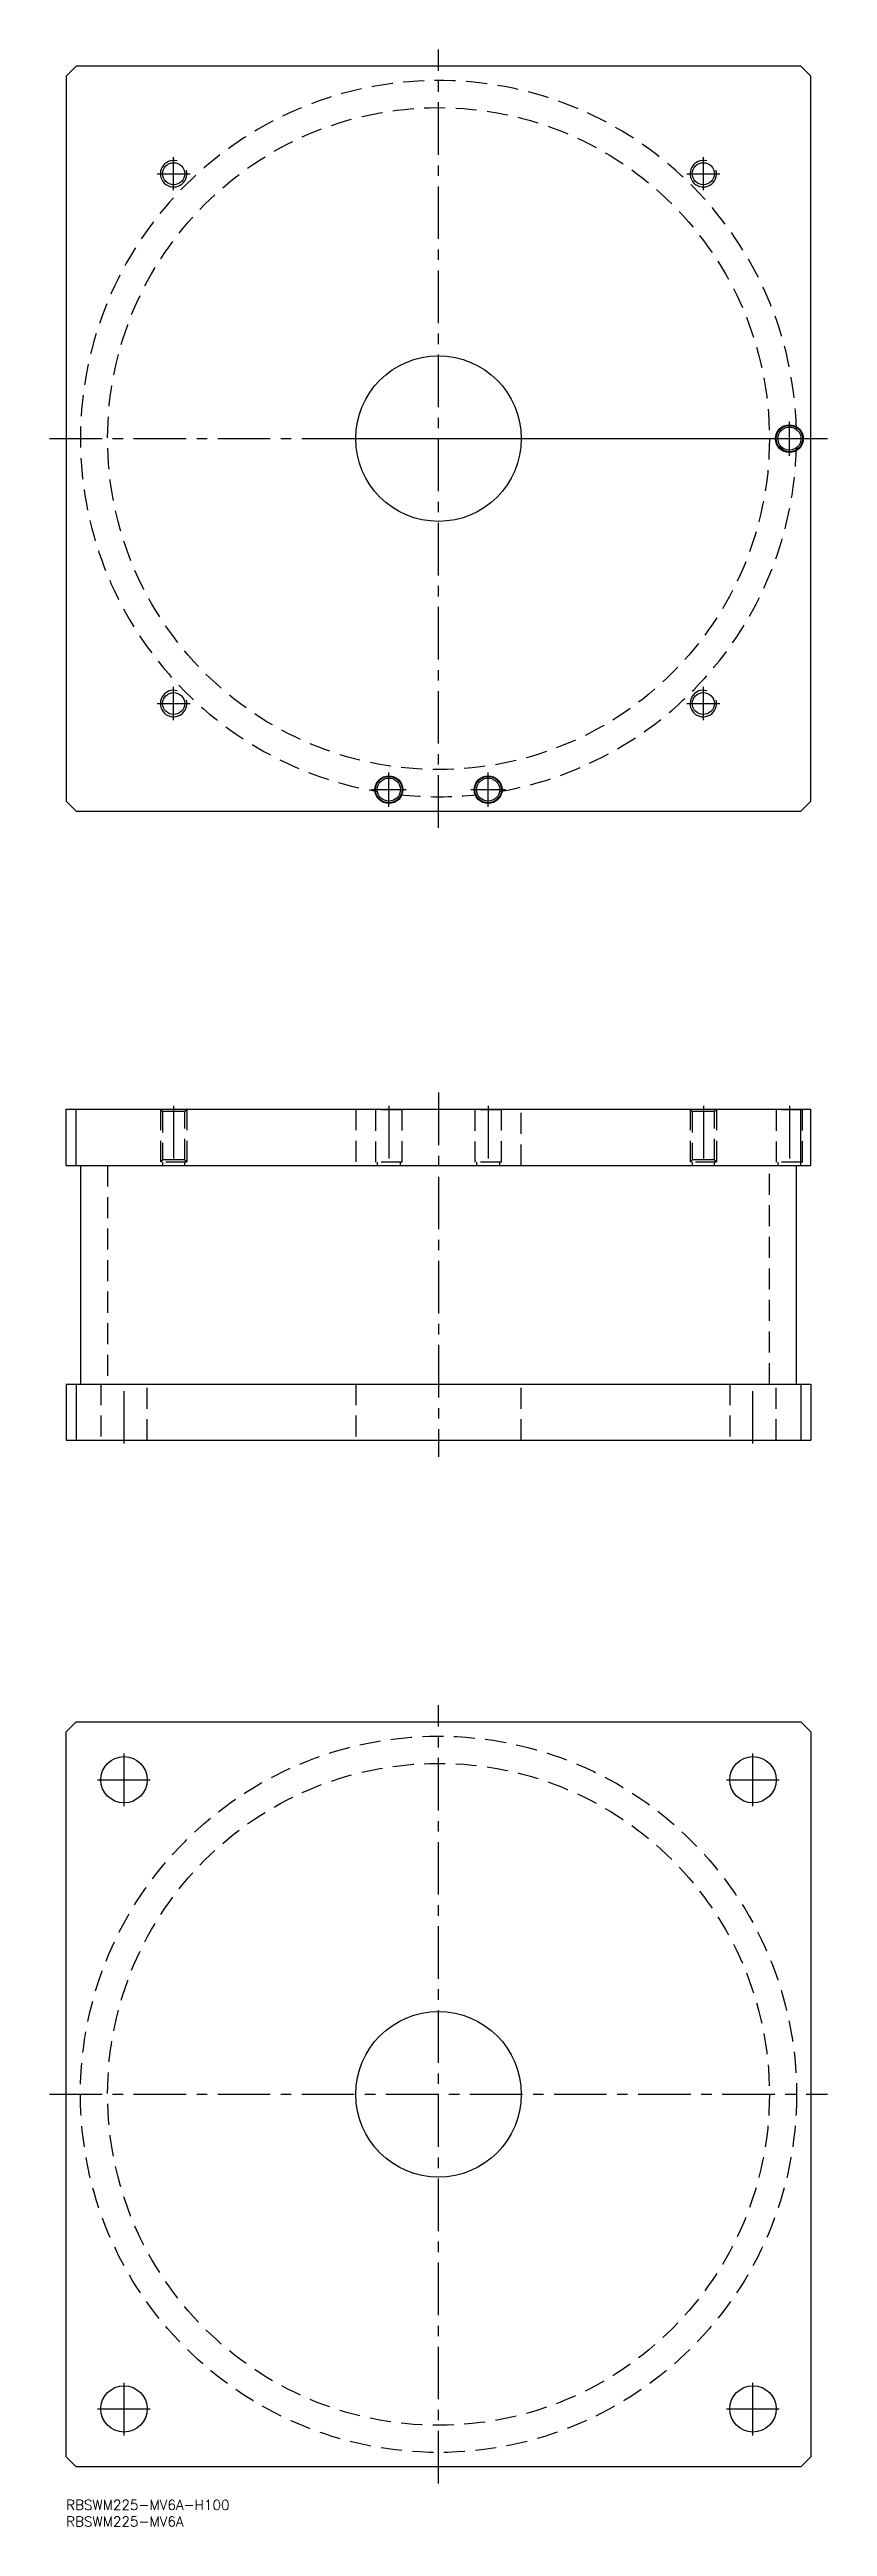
# Model space of a CAD drawing. Extents: x -5 to 230, y -8 to 740.
import ezdxf

# ---------------------------------------------------------------- set-up
doc = ezdxf.new("R2010")
doc.units = 0
doc.header["$LTSCALE"] = 0.5
doc.linetypes.add('CENTER', pattern=[50.8, 31.75, -6.35, 6.35, -6.35])
doc.linetypes.add('DASHED', pattern=[19.05, 12.7, -6.35])
for name, color, linetype in [('MSM_CENTER', 1, 'CENTER'), ('MSM_CONTINUOUS', 7, 'CONTINUOUS'), ('MSM_DASHED', 4, 'DASHED'), ('MSM_NARROW', 5, 'CONTINUOUS'), ('MSM_PART_NUMBER', 7, 'CONTINUOUS')]:
    doc.layers.add(name, color=color, linetype=linetype)
doc.styles.get("Standard").update_dxf_attribs({"font": 'txt.shx', "height": 3, "bigfont": 'bigfont.shx'})

msp = doc.modelspace()

# ---------------------------------------------------------------- linework, layer by layer
at = {"layer": 'MSM_CENTER'}
for p, q in [((112.5, 505), (112.5, 740)), ((32.5, 697.5), (32.5, 707.5)), ((192.5, 697.5), (192.5, 707.5)), ((27.5, 702.5), (37.5, 702.5)), ((187.5, 702.5), (197.5, 702.5)), ((-5, 622.5), (230, 622.5)), ((85, 622.5), (225, 622.5)), ((218.5, 617.3), (218.5, 627.7)), ((32.5, 537.5), (32.5, 547.5)), ((192.5, 537.5), (192.5, 547.5)), ((27.5, 542.5), (37.5, 542.5)), ((187.5, 542.5), (197.5, 542.5)), ((92.3, 516.5), (102.7, 516.5)), ((97.5, 511.3), (97.5, 521.7)), ((122.3, 516.5), (132.7, 516.5)), ((127.5, 511.3), (127.5, 521.7)), ((32.5, 421), (32.5, 402)), ((97.5, 421), (97.5, 402)), ((112.5, 425), (112.5, 315)), ((127.5, 421), (127.5, 402)), ((192.5, 421), (192.5, 402)), ((218.5, 421), (218.5, 402)), ((17.5, 319), (17.5, 338)), ((207.5, 319), (207.5, 338)), ((112.5, 5), (112.5, 240)), ((17.5, 209.5), (17.5, 225.5)), ((207.5, 209.5), (207.5, 225.5)), ((9.5, 217.5), (25.5, 217.5)), ((199.5, 217.5), (215.5, 217.5)), ((-5, 122.5), (230, 122.5)), ((17.5, 19.5), (17.5, 35.5)), ((207.5, 19.5), (207.5, 35.5)), ((9.5, 27.5), (25.5, 27.5)), ((199.5, 27.5), (215.5, 27.5))]:
    msp.add_line(p, q, dxfattribs=at)
at = {"layer": 'MSM_CONTINUOUS'}
for p, q in [((3, 735), (0, 732)), ((222, 735), (3, 735)), ((225, 732), (222, 735)), ((0, 732), (0, 513)), ((225, 513), (225, 732)), ((0, 513), (3, 510)), ((3, 510), (222, 510)), ((222, 510), (225, 513)), ((0, 420), (225, 420)), ((0, 403), (0, 420)), ((3, 403), (3, 420)), ((222, 403), (222, 420)), ((225, 403), (225, 420)), ((0, 403), (225, 403)), ((4.35, 403), (4.35, 337)), ((220.65, 337), (220.65, 403)), ((0, 337), (0, 320)), ((0, 337), (225, 337)), ((3, 337), (3, 320)), ((222, 337), (222, 320)), ((225, 337), (225, 320)), ((0, 320), (225, 320)), ((0, 232), (3, 235)), ((0, 13), (0, 232)), ((3, 235), (222, 235)), ((222, 235), (225, 232)), ((225, 232), (225, 13)), ((3, 10), (0, 13)), ((222, 10), (3, 10)), ((225, 13), (222, 10))]:
    msp.add_line(p, q, dxfattribs=at)
for centre, radius in [((32.5, 702.5), 3.3235), ((192.5, 702.5), 3.3235), ((112.5, 622.5), 25), ((218.5, 622.5), 4.2), ((218.5, 622.5), 4), ((218.5, 622.5), 3.5), ((32.5, 542.5), 3.3235), ((192.5, 542.5), 3.3235), ((97.5, 516.5), 4.2), ((97.5, 516.5), 4), ((97.5, 516.5), 3.5), ((127.5, 516.5), 4.2), ((127.5, 516.5), 4), ((127.5, 516.5), 3.5), ((17.5, 217.5), 7), ((207.5, 217.5), 7), ((112.5, 122.5), 25), ((17.5, 27.5), 7), ((207.5, 27.5), 7)]:
    msp.add_circle(centre, radius, dxfattribs=at)
at = {"layer": 'MSM_DASHED'}
for p, q in [((28.5, 420), (29.1765, 419.3235)), ((28.5, 420), (28.5, 404)), ((29.1765, 419.3235), (29.1765, 404.6765)), ((35.8235, 419.3235), (29.1765, 419.3235)), ((35.8235, 419.3235), (36.5, 420)), ((35.8235, 404.6765), (35.8235, 419.3235)), ((36.5, 420), (36.5, 404)), ((87.5, 420), (87.5, 403)), ((93.3, 420), (93.5, 419.8)), ((93.5, 419.8), (93.5, 404)), ((101.5, 419.8), (93.5, 419.8)), ((101.5, 419.8), (101.7, 420)), ((101.5, 404), (101.5, 419.8)), ((123.3, 420), (123.5, 419.8)), ((123.5, 419.8), (123.5, 404)), ((131.5, 419.8), (123.5, 419.8)), ((131.5, 419.8), (131.7, 420)), ((131.5, 404), (131.5, 419.8)), ((137.5, 403), (137.5, 420)), ((188.5, 420), (189.1765, 419.3235)), ((188.5, 420), (188.5, 404)), ((189.1765, 419.3235), (189.1765, 404.6765)), ((195.8235, 419.3235), (189.1765, 419.3235)), ((195.8235, 419.3235), (196.5, 420)), ((195.8235, 404.6765), (195.8235, 419.3235)), ((196.5, 420), (196.5, 404)), ((214.3, 420), (214.5, 419.8)), ((214.5, 419.8), (214.5, 404)), ((222.5, 419.8), (214.5, 419.8)), ((222.5, 419.8), (222.7, 420)), ((222.5, 404), (222.5, 419.8)), ((29.1765, 404.6765), (28.5, 404)), ((36.5, 404), (28.5, 404)), ((35.8235, 404.6765), (29.1765, 404.6765)), ((29.1765, 404), (29.1765, 403)), ((36.5, 404), (35.8235, 404.6765)), ((35.8235, 403), (35.8235, 404)), ((101.5, 404), (93.5, 404)), ((94, 404), (94, 403)), ((101, 403), (101, 404)), ((131.5, 404), (123.5, 404)), ((124, 404), (124, 403)), ((131, 403), (131, 404)), ((189.1765, 404.6765), (188.5, 404)), ((196.5, 404), (188.5, 404)), ((195.8235, 404.6765), (189.1765, 404.6765)), ((189.1765, 404), (189.1765, 403)), ((196.5, 404), (195.8235, 404.6765)), ((195.8235, 403), (195.8235, 404)), ((222.5, 404), (214.5, 404)), ((215, 404), (215, 403)), ((12.55, 403), (12.55, 337)), ((212.45, 337), (212.45, 403)), ((10.5, 337), (10.5, 320)), ((24.5, 320), (24.5, 337)), ((87.5, 337), (87.5, 320)), ((137.5, 320), (137.5, 337)), ((200.5, 337), (200.5, 320)), ((214.5, 320), (214.5, 337))]:
    msp.add_line(p, q, dxfattribs=at)
for centre, radius in [((112.5, 622.5), 99.95), ((112.5, 122.5), 108.15), ((112.5, 122.5), 99.95)]:
    msp.add_circle(centre, radius, dxfattribs=at)
for start, end in [(1.4779495, 260.1752039), (279.8247961, 358.5220505), (263.7159672, 276.2840328)]:
    msp.add_arc((112.5, 622.5), 108.15, start, end, dxfattribs=at)
at = {"layer": 'MSM_NARROW'}
for centre in [(32.5, 702.5), (192.5, 702.5), (32.5, 542.5), (192.5, 542.5)]:
    msp.add_arc(centre, 4, 75, 15, dxfattribs=at)

# ---------------------------------------------------------------- texts
at = {"layer": 'MSM_PART_NUMBER'}
for s, p in [('RBSWM225-MV6A-H100', (0, -3)), ('RBSWM225-MV6A', (0, -8))]:
    msp.add_text(s, height=3, dxfattribs=at).set_placement(p)

doc.saveas('drawing.dxf')
